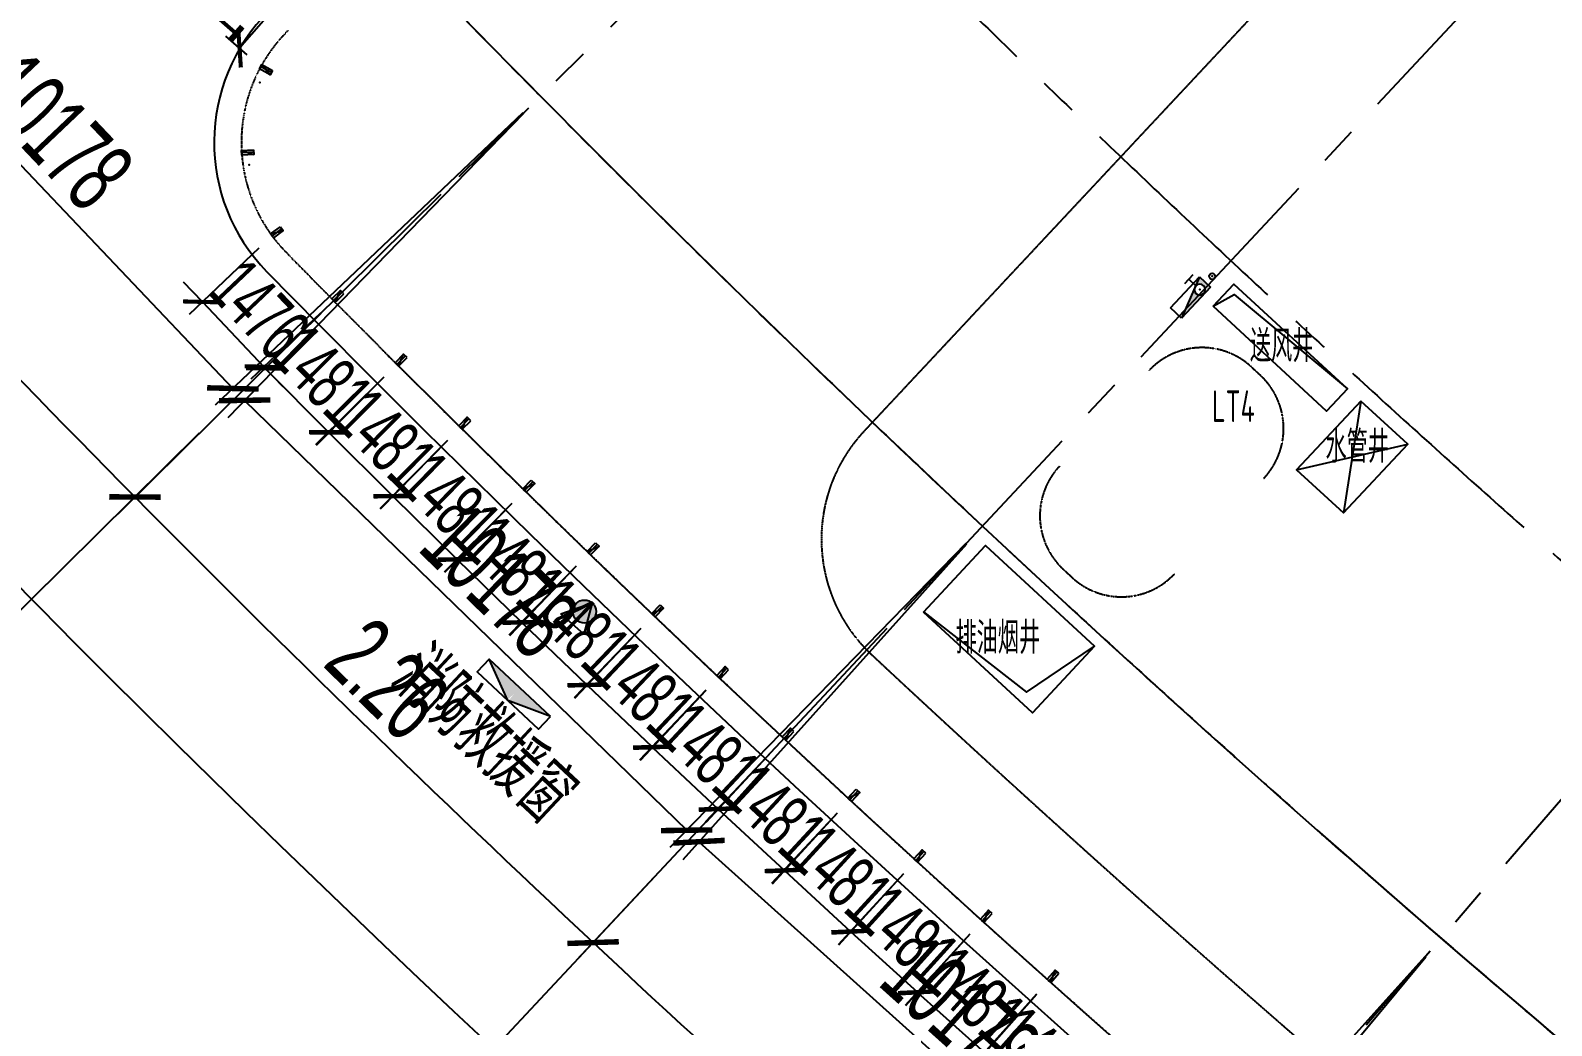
# Model space of a CAD drawing. Extents: x -668578 to 2331563, y -1202445 to 1620273.
# Drawn here: x 688247 to 713349, y 93547 to 109975 of the extents above; entities that cross this region are included whole.
import ezdxf
from ezdxf.enums import TextEntityAlignment as Align

# ---------------------------------------------------------------- set-up
doc = ezdxf.new("R2010")
doc.units = 0
for name, pattern in [('CENTER2', [28.575, 19.05, -3.175, 3.175, -3.175]), ('DASH', [0.35, 0.25, -0.1]), ('DOT2', [0.125, 0, -0.125])]:
    doc.linetypes.add(name, pattern=pattern)
doc.layers.get('0').update_dxf_attribs({"color": 8})
doc.layers.get('Defpoints').update_dxf_attribs({"color": 8})
for name, color, linetype in [('#文字', 8, 'Continuous'), ('#标注', 8, 'Continuous'), ('#轴线', 8, 'CENTER2'), ('A-AL', 8, 'Continuous'), ('A-BEAM-PLAN-C', 8, 'Continuous'), ('A-DIMS-150', 8, 'Continuous'), ('A-FLOR-OTLN', 8, 'DOT2'), ('A-WIND-FRAM', 8, 'Continuous'), ('dim', 8, 'Continuous'), ('STAIR', 8, 'Continuous'), ('外轮廓', 8, 'Continuous'), ('建-文字', 8, 'Continuous'), ('建-消防-防火分区填充', 8, 'Continuous'), ('救援窗', 8, 'Continuous'), ('水-消防-消火栓', 8, 'Continuous'), ('水-消防-消火栓-标识', 8, 'Continuous'), ('消防救援', 8, 'Continuous')]:
    doc.layers.add(name, color=color, linetype=linetype)
doc.styles.add('JHZX', font='jrs.shx', dxfattribs={"width": 0.6, "bigfont": 'jhz.shx'})
doc.styles.add('XD2008', font='xd-hzs.shx', dxfattribs={"width": 0.7, "bigfont": 'xd-hztxt.shx'})
doc.styles.add('图纸文字', font='txt.shx', dxfattribs={"width": 0.5, "bigfont": 'HZTXT.shx'})
doc.dimstyles.new('JZBZ-300', dxfattribs={"dimscale": 300, "dimtxt": 3, "dimasz": 1.5, "dimexe": 1, "dimexo": 1, "dimgap": 0.5, "dimtad": 1, "dimdec": 0, "dimdsep": 46, "dimtxsty": 'JHZX', "dimblk1": 'ARCHTICK', "dimblk2": 'ARCHTICK', "dimsah": 1, "dimcen": 0, "dimclrd": 1, "dimclre": 1, "dimclrt": 2, "dimazin": 2, "dimtfac": 1, "dimtdec": 0, "dimtix": 1, "dimtmove": 0, "dimatfit": 3, "dimfxl": 0, "dimtolj": 1, "dimlwd": -1, "dimlwe": -1, "dimarcsym": 0})
doc.dimstyles.new('JZBZ-400', dxfattribs={"dimscale": 400, "dimtxt": 3, "dimasz": 1.5, "dimexe": 1, "dimexo": 1, "dimgap": 0.5, "dimtad": 1, "dimdec": 0, "dimdsep": 46, "dimtxsty": 'JHZX', "dimblk1": 'ARCHTICK', "dimblk2": 'ARCHTICK', "dimsah": 1, "dimcen": 0, "dimclrd": 1, "dimclre": 1, "dimclrt": 2, "dimazin": 2, "dimtfac": 1, "dimtdec": 0, "dimtix": 1, "dimtmove": 0, "dimatfit": 3, "dimfxl": 0, "dimtolj": 1, "dimlwd": -1, "dimlwe": -1, "dimarcsym": 0})

# ---------------------------------------------------------------- blocks, each defined once
blk = doc.blocks.new('_ARCHTICK')
at = {"color": 0, "linetype": 'ByBlock', "const_width": 0.15}
blk.add_lwpolyline([(-0.5, -0.5), (0.5, 0.5)], dxfattribs=at)
blk = doc.blocks.new('*D2939')
at = {"layer": '#标注', "ltscale": 300, "transparency": 16777216}
for p, q in [((-1773, -1481), (-9342, -7863)), ((165914, -92056), (164727, -101884))]:
    blk.add_line(p, q, dxfattribs=at)
blk.add_arc((197092, 166179), 269610, 220.13382, 263.11563, dxfattribs=at)
at = {"layer": 'Defpoints', "color": 0, "ltscale": 300, "transparency": 16777216}
for p in [(197092, 166179), (-1467, -1224), (40380, -53208), (165962, -91659)]:
    blk.add_point(p, dxfattribs=at)
at = {"layer": '#标注', "ltscale": 300, "transparency": 16777216, "xscale": 600, "yscale": 600, "zscale": 600}
for p, rotation in [((-9036, -7605), 130.1338192809485), ((164775, -101487), 353.1156299250187)]:
    blk.add_blockref('_ARCHTICK', p, dxfattribs=dict(at, rotation=rotation))
at = {"layer": '#标注', "ltscale": 300, "transparency": 16777216, "insert": (69342, -70334), "char_height": 1200, "attachment_point": 5, "rotation": 331.6247, "style": 'JHZX'}
blk.add_mtext('\\A1;42.98°', dxfattribs=at)
blk = doc.blocks.new('*D2941')
at = {"layer": '#标注', "ltscale": 300, "transparency": 16777216}
for p, q in [((5000, -9200), (-539, -14257)), ((12073, -16646), (6738, -21918))]:
    blk.add_line(p, q, dxfattribs=at)
blk.add_arc((197092, 166179), 267210, 222.39602, 224.65822, dxfattribs=at)
at = {"layer": 'Defpoints', "color": 0, "ltscale": 300, "transparency": 16777216}
for p in [(197092, 166179), (5296, -8931), (12357, -16365), (2145, -16569)]:
    blk.add_point(p, dxfattribs=at)
at = {"layer": '#标注', "ltscale": 300, "transparency": 16777216, "xscale": 600, "yscale": 600, "zscale": 600}
for p, rotation in [((-243, -13988), 132.3960200208112), ((7022, -21637), 314.6582207606716)]:
    blk.add_blockref('_ARCHTICK', p, dxfattribs=dict(at, rotation=rotation))
at = {"layer": '#标注', "ltscale": 300, "transparency": 16777216, "insert": (3932, -17297), "char_height": 1200, "attachment_point": 5, "rotation": 313.5271, "style": 'JHZX'}
blk.add_mtext('\\A1;2.26°', dxfattribs=at)
blk = doc.blocks.new('*D2925')
at = {"layer": '#标注', "ltscale": 300, "transparency": 16777216}
for p, q in [((12073, -16646), (6738, -21918)), ((19433, -23807), (14311, -29285))]:
    blk.add_line(p, q, dxfattribs=at)
blk.add_arc((197092, 166179), 267210, 224.65822, 226.92042, dxfattribs=at)
at = {"layer": 'Defpoints', "color": 0, "ltscale": 300, "transparency": 16777216}
for p in [(197092, 166179), (12357, -16365), (19707, -23515), (9510, -24122)]:
    blk.add_point(p, dxfattribs=at)
at = {"layer": '#标注', "ltscale": 300, "transparency": 16777216, "xscale": 600, "yscale": 600, "zscale": 600}
for p, rotation in [((7022, -21637), 134.658220760671), ((14584, -28993), 316.9204201115836)]:
    blk.add_blockref('_ARCHTICK', p, dxfattribs=dict(at, rotation=rotation))
at = {"layer": '#标注', "ltscale": 300, "transparency": 16777216, "insert": (11325, -24779), "char_height": 1200, "attachment_point": 5, "rotation": 315.7893, "style": 'JHZX'}
blk.add_mtext('\\A1;2.26°', dxfattribs=at)
blk = doc.blocks.new('*D2926')
at = {"layer": '#标注', "ltscale": 300, "transparency": 16777216}
for p, q in [((19433, -23807), (14311, -29285)), ((27071, -30671), (22169, -36347))]:
    blk.add_line(p, q, dxfattribs=at)
blk.add_arc((197092, 166179), 267210, 226.92042, 229.18262, dxfattribs=at)
at = {"layer": 'Defpoints', "color": 0, "ltscale": 300, "transparency": 16777216}
for p in [(197092, 166179), (19707, -23515), (27333, -30369), (17168, -31378)]:
    blk.add_point(p, dxfattribs=at)
at = {"layer": '#标注', "ltscale": 300, "transparency": 16777216, "xscale": 600, "yscale": 600, "zscale": 600}
for p, rotation in [((14584, -28993), 136.9204201115834), ((22430, -36045), 319.182619462497)]:
    blk.add_blockref('_ARCHTICK', p, dxfattribs=dict(at, rotation=rotation))
at = {"layer": '#标注', "ltscale": 300, "transparency": 16777216, "insert": (19007, -31962), "char_height": 1200, "attachment_point": 5, "rotation": 318.0515, "style": 'JHZX'}
blk.add_mtext('\\A1;2.26°', dxfattribs=at)
blk = doc.blocks.new('*U2924')
at = {"linetype": 'ByBlock'}
blk.add_line((0, -20), (0, 0), dxfattribs=at)
blk.add_circle((0, -24), 4, dxfattribs=at)
at = {"color": 253, "linetype": 'ByBlock', "style": 'JHZX', "width": 0.75}
blk.add_attdef('AXES', text='', height=4, dxfattribs=at).set_placement((0, -24), align=Align.MIDDLE_CENTER)
blk = doc.blocks.new('*D2993')
at = {"layer": '#标注', "transparency": 16777216}
for p, q in [((-148086, 997), (-153164, -3825)), ((-152874, -3550), (-145864, -10930)), ((-141077, -6382), (-146154, -11205))]:
    blk.add_line(p, q, dxfattribs=at)
at = {"layer": 'Defpoints', "color": 0, "transparency": 16777216}
for p in [(-147796, 1273), (-140787, -6107), (-145864, -10930)]:
    blk.add_point(p, dxfattribs=at)
at = {"layer": '#标注', "transparency": 16777216, "xscale": 600, "yscale": 600, "zscale": 600}
for p, rotation in [((-152874, -3550), 133.526908208765), ((-145864, -10930), 313.526908208765)]:
    blk.add_blockref('_ARCHTICK', p, dxfattribs=dict(at, rotation=rotation))
at = {"layer": '#标注', "transparency": 16777216, "insert": (-148789, -6689), "char_height": 1200, "attachment_point": 5, "rotation": 313.5269, "style": 'JHZX'}
blk.add_mtext('\\A1;10178', dxfattribs=at)
blk = doc.blocks.new('*D3008')
at = {"layer": '#标注', "transparency": 16777216}
for p, q in [((-126177, -20315), (-130649, -25704)), ((-130393, -25397), (-122561, -31896)), ((-118344, -26815), (-122816, -32204))]:
    blk.add_line(p, q, dxfattribs=at)
at = {"layer": 'Defpoints', "color": 0, "transparency": 16777216}
for p in [(-125921, -20007), (-118089, -26507), (-122561, -31896)]:
    blk.add_point(p, dxfattribs=at)
at = {"layer": '#标注', "transparency": 16777216, "xscale": 600, "yscale": 600, "zscale": 600}
for p, rotation in [((-130393, -25397), 140.3137211148416), ((-122561, -31896), 320.3137211148417)]:
    blk.add_blockref('_ARCHTICK', p, dxfattribs=dict(at, rotation=rotation))
at = {"layer": '#标注', "transparency": 16777216, "insert": (-125966, -28031), "char_height": 1200, "attachment_point": 5, "rotation": 320.3137, "style": 'JHZX'}
blk.add_mtext('\\A1;10178', dxfattribs=at)
blk = doc.blocks.new('*D3023')
at = {"layer": '#标注', "transparency": 16777216}
for p, q in [((-133759, -13501), (-138440, -18710)), ((-138172, -18412), (-130603, -25216)), ((-126189, -20305), (-130870, -25513))]:
    blk.add_line(p, q, dxfattribs=at)
at = {"layer": 'Defpoints', "color": 0, "transparency": 16777216}
for p in [(-133491, -13204), (-125921, -20007), (-130603, -25216)]:
    blk.add_point(p, dxfattribs=at)
at = {"layer": '#标注', "transparency": 16777216, "xscale": 600, "yscale": 600, "zscale": 600}
for p, rotation in [((-138172, -18412), 138.0515178101667), ((-130603, -25216), 318.0515178101667)]:
    blk.add_blockref('_ARCHTICK', p, dxfattribs=dict(at, rotation=rotation))
at = {"layer": '#标注', "transparency": 16777216, "insert": (-133853, -21219), "char_height": 1200, "attachment_point": 5, "rotation": 318.0515, "style": 'JHZX'}
blk.add_mtext('\\A1;10178', dxfattribs=at)
blk = doc.blocks.new('*D3024')
at = {"layer": '#标注', "transparency": 16777216}
for p, q in [((-141066, -6393), (-145949, -11413)), ((-145670, -11126), (-138374, -18223)), ((-133770, -13491), (-138653, -18510))]:
    blk.add_line(p, q, dxfattribs=at)
at = {"layer": 'Defpoints', "color": 0, "transparency": 16777216}
for p in [(-140787, -6107), (-133491, -13204), (-138374, -18223)]:
    blk.add_point(p, dxfattribs=at)
at = {"layer": '#标注', "transparency": 16777216, "xscale": 600, "yscale": 600, "zscale": 600}
for p, rotation in [((-145670, -11126), 135.7893196351563), ((-138374, -18223), 315.7893196351563)]:
    blk.add_blockref('_ARCHTICK', p, dxfattribs=dict(at, rotation=rotation))
at = {"layer": '#标注', "transparency": 16777216, "insert": (-141464, -14101), "char_height": 1200, "attachment_point": 5, "rotation": 315.7893, "style": 'JHZX'}
blk.add_mtext('\\A1;10178', dxfattribs=at)
blk = doc.blocks.new('*D86')
at = {"layer": 'Defpoints', "color": 0, "ltscale": 300, "transparency": 16777216}
for p in [(692234, 106584), (693250, 105514), (692101, 104423)]:
    blk.add_point(p, dxfattribs=at)
at = {"layer": 'dim', "color": 1, "ltscale": 300, "transparency": 16777216}
for p, q in [((692017, 106378), (690868, 105287)), ((691085, 105493), (690775, 105819)), ((691085, 105493), (692101, 104423)), ((693033, 105307), (691884, 104216)), ((692101, 104423), (692411, 104096))]:
    blk.add_line(p, q, dxfattribs=at)
at = {"layer": 'dim', "color": 1, "ltscale": 300, "transparency": 16777216, "xscale": 450, "yscale": 450, "zscale": 450}
for p, rotation in [((691085, 105493), 313.5100419603779), ((692101, 104423), 133.5100419603779)]:
    blk.add_blockref('_ARCHTICK', p, dxfattribs=dict(at, rotation=rotation))
at = {"layer": 'dim', "color": 2, "ltscale": 300, "transparency": 16777216, "insert": (692028, 105371), "char_height": 900, "attachment_point": 5, "rotation": 313.51, "style": 'JHZX'}
blk.add_mtext('\\A1;1476', dxfattribs=at)
blk = doc.blocks.new('*D87')
at = {"layer": 'Defpoints', "color": 0, "ltscale": 300, "transparency": 16777216}
for p in [(693250, 105514), (694293, 104462), (693164, 103344)]:
    blk.add_point(p, dxfattribs=at)
at = {"layer": 'dim', "color": 1, "ltscale": 300, "transparency": 16777216}
for p, q in [((693037, 105303), (691908, 104184)), ((692121, 104395), (693164, 103344)), ((694079, 104251), (692950, 103132))]:
    blk.add_line(p, q, dxfattribs=at)
at = {"layer": 'dim', "color": 1, "ltscale": 300, "transparency": 16777216, "xscale": 450, "yscale": 450, "zscale": 450}
for p, rotation in [((692121, 104395), 134.730084983096), ((693164, 103344), 314.730084983096)]:
    blk.add_blockref('_ARCHTICK', p, dxfattribs=dict(at, rotation=rotation))
at = {"layer": 'dim', "color": 2, "ltscale": 300, "transparency": 16777216, "insert": (693069, 104292), "char_height": 900, "attachment_point": 5, "rotation": 314.7301, "style": 'JHZX'}
blk.add_mtext('\\A1;1481', dxfattribs=at)
blk = doc.blocks.new('*D88')
at = {"layer": 'Defpoints', "color": 0, "ltscale": 300, "transparency": 16777216}
for p in [(694293, 104462), (695343, 103418), (694223, 102291)]:
    blk.add_point(p, dxfattribs=at)
at = {"layer": 'dim', "color": 1, "ltscale": 300, "transparency": 16777216}
for p, q in [((694081, 104249), (692961, 103122)), ((693173, 103335), (694223, 102291)), ((695132, 103205), (694012, 102078))]:
    blk.add_line(p, q, dxfattribs=at)
at = {"layer": 'dim', "color": 1, "ltscale": 300, "transparency": 16777216, "xscale": 450, "yscale": 450, "zscale": 450}
for p, rotation in [((693173, 103335), 135.1877097538295), ((694223, 102291), 315.1877097538296)]:
    blk.add_blockref('_ARCHTICK', p, dxfattribs=dict(at, rotation=rotation))
at = {"layer": 'dim', "color": 2, "ltscale": 300, "transparency": 16777216, "insert": (694121, 103238), "char_height": 900, "attachment_point": 5, "rotation": 315.1877, "style": 'JHZX'}
blk.add_mtext('\\A1;1481', dxfattribs=at)
blk = doc.blocks.new('*D89')
at = {"layer": 'Defpoints', "color": 0, "ltscale": 300, "transparency": 16777216}
for p in [(695342, 103417), (696399, 102379), (695285, 101246)]:
    blk.add_point(p, dxfattribs=at)
at = {"layer": 'dim', "color": 1, "ltscale": 300, "transparency": 16777216}
for p, q in [((695132, 103203), (694019, 102070)), ((694229, 102284), (695285, 101246)), ((696189, 102165), (695075, 101032))]:
    blk.add_line(p, q, dxfattribs=at)
at = {"layer": 'dim', "color": 1, "ltscale": 300, "transparency": 16777216, "xscale": 450, "yscale": 450, "zscale": 450}
for p, rotation in [((694229, 102284), 135.5108440344058), ((695285, 101246), 315.5108440344058)]:
    blk.add_blockref('_ARCHTICK', p, dxfattribs=dict(at, rotation=rotation))
at = {"layer": 'dim', "color": 2, "ltscale": 300, "transparency": 16777216, "insert": (695178, 102193), "char_height": 900, "attachment_point": 5, "rotation": 315.5108, "style": 'JHZX'}
blk.add_mtext('\\A1;1481', dxfattribs=at)
blk = doc.blocks.new('*D90')
at = {"layer": 'Defpoints', "color": 0, "ltscale": 300, "transparency": 16777216}
for p in [(696398, 102379), (697461, 101347), (696353, 100207)]:
    blk.add_point(p, dxfattribs=at)
at = {"layer": 'dim', "color": 1, "ltscale": 300, "transparency": 16777216}
for p, q in [((696189, 102163), (695082, 101024)), ((695291, 101239), (696353, 100207)), ((697252, 101131), (696144, 99992))]:
    blk.add_line(p, q, dxfattribs=at)
at = {"layer": 'dim', "color": 1, "ltscale": 300, "transparency": 16777216, "xscale": 450, "yscale": 450, "zscale": 450}
for p, rotation in [((695291, 101239), 135.8339783149873), ((696353, 100207), 315.8339783149872)]:
    blk.add_blockref('_ARCHTICK', p, dxfattribs=dict(at, rotation=rotation))
at = {"layer": 'dim', "color": 2, "ltscale": 300, "transparency": 16777216, "insert": (696240, 101153), "char_height": 900, "attachment_point": 5, "rotation": 315.834, "style": 'JHZX'}
blk.add_mtext('\\A1;1481', dxfattribs=at)
blk = doc.blocks.new('*D91')
at = {"layer": 'Defpoints', "color": 0, "ltscale": 300, "transparency": 16777216}
for p in [(697460, 101346), (698528, 100320), (697427, 99174)]:
    blk.add_point(p, dxfattribs=at)
at = {"layer": 'dim', "color": 1, "ltscale": 300, "transparency": 16777216}
for p, q in [((697252, 101130), (696151, 99983)), ((696359, 100200), (697427, 99174)), ((698320, 100104), (697219, 98957))]:
    blk.add_line(p, q, dxfattribs=at)
at = {"layer": 'dim', "color": 1, "ltscale": 300, "transparency": 16777216, "xscale": 450, "yscale": 450, "zscale": 450}
for p, rotation in [((696359, 100200), 136.1571125955683), ((697427, 99174), 316.1571125955684)]:
    blk.add_blockref('_ARCHTICK', p, dxfattribs=dict(at, rotation=rotation))
at = {"layer": 'dim', "color": 2, "ltscale": 300, "transparency": 16777216, "insert": (697309, 100120), "char_height": 900, "attachment_point": 5, "rotation": 316.1571, "style": 'JHZX'}
blk.add_mtext('\\A1;1481', dxfattribs=at)
blk = doc.blocks.new('*D92')
at = {"layer": 'Defpoints', "color": 0, "ltscale": 300, "transparency": 16777216}
for p in [(698527, 100319), (699601, 99299), (698507, 98147)]:
    blk.add_point(p, dxfattribs=at)
at = {"layer": 'dim', "color": 1, "ltscale": 300, "transparency": 16777216}
for p, q in [((698320, 100102), (697226, 98949)), ((697433, 99167), (698507, 98147)), ((699394, 99082), (698300, 97929))]:
    blk.add_line(p, q, dxfattribs=at)
at = {"layer": 'dim', "color": 1, "ltscale": 300, "transparency": 16777216, "xscale": 450, "yscale": 450, "zscale": 450}
for p, rotation in [((697433, 99167), 136.4802468761471), ((698507, 98147), 316.4802468761471)]:
    blk.add_blockref('_ARCHTICK', p, dxfattribs=dict(at, rotation=rotation))
at = {"layer": 'dim', "color": 2, "ltscale": 300, "transparency": 16777216, "insert": (698383, 99092), "char_height": 900, "attachment_point": 5, "rotation": 316.4802, "style": 'JHZX'}
blk.add_mtext('\\A1;1481', dxfattribs=at)
blk = doc.blocks.new('*D93')
at = {"layer": 'Defpoints', "color": 0, "ltscale": 300, "transparency": 16777216}
for p in [(699600, 99299), (700680, 98285), (699592, 97126)]:
    blk.add_point(p, dxfattribs=at)
at = {"layer": 'dim', "color": 1, "ltscale": 300, "transparency": 16777216}
for p, q in [((699395, 99080), (698307, 97921)), ((698512, 98140), (699592, 97126)), ((700475, 98066), (699387, 96908))]:
    blk.add_line(p, q, dxfattribs=at)
at = {"layer": 'dim', "color": 1, "ltscale": 300, "transparency": 16777216, "xscale": 450, "yscale": 450, "zscale": 450}
for p, rotation in [((698512, 98140), 136.8033811567255), ((699592, 97126), 316.8033811567255)]:
    blk.add_blockref('_ARCHTICK', p, dxfattribs=dict(at, rotation=rotation))
at = {"layer": 'dim', "color": 2, "ltscale": 300, "transparency": 16777216, "insert": (699463, 98071), "char_height": 900, "attachment_point": 5, "rotation": 316.8034, "style": 'JHZX'}
blk.add_mtext('\\A1;1481', dxfattribs=at)
blk = doc.blocks.new('*D94')
at = {"layer": 'Defpoints', "color": 0, "ltscale": 300, "transparency": 16777216}
for p in [(700679, 98284), (701765, 97276), (700683, 96112)]:
    blk.add_point(p, dxfattribs=at)
at = {"layer": 'dim', "color": 1, "ltscale": 300, "transparency": 16777216}
for p, q in [((700475, 98064), (699394, 96900)), ((699598, 97119), (700683, 96112)), ((701560, 97056), (700479, 95892))]:
    blk.add_line(p, q, dxfattribs=at)
at = {"layer": 'dim', "color": 1, "ltscale": 300, "transparency": 16777216, "xscale": 450, "yscale": 450, "zscale": 450}
for p, rotation in [((699598, 97119), 137.1265154373021), ((700683, 96112), 317.1265154373021)]:
    blk.add_blockref('_ARCHTICK', p, dxfattribs=dict(at, rotation=rotation))
at = {"layer": 'dim', "color": 2, "ltscale": 300, "transparency": 16777216, "insert": (700549, 97055), "char_height": 900, "attachment_point": 5, "rotation": 317.1265, "style": 'JHZX'}
blk.add_mtext('\\A1;1481', dxfattribs=at)
blk = doc.blocks.new('*D95')
at = {"layer": 'Defpoints', "color": 0, "ltscale": 300, "transparency": 16777216}
for p in [(701764, 97275), (702855, 96274), (701780, 95103)]:
    blk.add_point(p, dxfattribs=at)
at = {"layer": 'dim', "color": 1, "ltscale": 300, "transparency": 16777216}
for p, q in [((701561, 97054), (700486, 95884)), ((700689, 96105), (701780, 95103)), ((702652, 96053), (701577, 94882))]:
    blk.add_line(p, q, dxfattribs=at)
at = {"layer": 'dim', "color": 1, "ltscale": 300, "transparency": 16777216, "xscale": 450, "yscale": 450, "zscale": 450}
for p, rotation in [((700689, 96105), 137.4496497178804), ((701780, 95103), 317.4496497178804)]:
    blk.add_blockref('_ARCHTICK', p, dxfattribs=dict(at, rotation=rotation))
at = {"layer": 'dim', "color": 2, "ltscale": 300, "transparency": 16777216, "insert": (701640, 96046), "char_height": 900, "attachment_point": 5, "rotation": 317.4496, "style": 'JHZX'}
blk.add_mtext('\\A1;1481', dxfattribs=at)
blk = doc.blocks.new('*D96')
at = {"layer": 'Defpoints', "color": 0, "ltscale": 300, "transparency": 16777216}
for p in [(702854, 96273), (703951, 95278), (702883, 94101)]:
    blk.add_point(p, dxfattribs=at)
at = {"layer": 'dim', "color": 1, "ltscale": 300, "transparency": 16777216}
for p, q in [((702652, 96051), (701584, 94874)), ((701786, 95096), (702883, 94101)), ((703749, 95055), (702681, 93879))]:
    blk.add_line(p, q, dxfattribs=at)
at = {"layer": 'dim', "color": 1, "ltscale": 300, "transparency": 16777216, "xscale": 450, "yscale": 450, "zscale": 450}
for p, rotation in [((701786, 95096), 137.7727839984613), ((702883, 94101), 317.7727839984613)]:
    blk.add_blockref('_ARCHTICK', p, dxfattribs=dict(at, rotation=rotation))
at = {"layer": 'dim', "color": 2, "ltscale": 300, "transparency": 16777216, "insert": (702737, 95043), "char_height": 900, "attachment_point": 5, "rotation": 317.7728, "style": 'JHZX'}
blk.add_mtext('\\A1;1481', dxfattribs=at)
blk = doc.blocks.new('*D97')
at = {"layer": 'Defpoints', "color": 0, "ltscale": 300, "transparency": 16777216}
for p in [(703950, 95277), (705052, 94288), (703991, 93105)]:
    blk.add_point(p, dxfattribs=at)
at = {"layer": 'dim', "color": 1, "ltscale": 300, "transparency": 16777216}
for p, q in [((703749, 95054), (702688, 93871)), ((702888, 94094), (703991, 93105)), ((704852, 94064), (703790, 92882))]:
    blk.add_line(p, q, dxfattribs=at)
at = {"layer": 'dim', "color": 1, "ltscale": 300, "transparency": 16777216, "xscale": 450, "yscale": 450, "zscale": 450}
for p, rotation in [((702888, 94094), 138.0959182790394), ((703991, 93105), 318.0959182790393)]:
    blk.add_blockref('_ARCHTICK', p, dxfattribs=dict(at, rotation=rotation))
at = {"layer": 'dim', "color": 2, "ltscale": 300, "transparency": 16777216, "insert": (703840, 94046), "char_height": 900, "attachment_point": 5, "rotation": 318.0959, "style": 'JHZX'}
blk.add_mtext('\\A1;1481', dxfattribs=at)
blk = doc.blocks.new('*D98')
at = {"layer": 'Defpoints', "color": 0, "ltscale": 300, "transparency": 16777216}
for p in [(705051, 94287), (706159, 93304), (705105, 92115)]:
    blk.add_point(p, dxfattribs=at)
at = {"layer": 'dim', "color": 1, "ltscale": 300, "transparency": 16777216}
for p, q in [((704852, 94062), (703797, 92874)), ((703997, 93098), (705105, 92115)), ((705960, 93079), (704905, 91891))]:
    blk.add_line(p, q, dxfattribs=at)
at = {"layer": 'dim', "color": 1, "ltscale": 300, "transparency": 16777216, "xscale": 450, "yscale": 450, "zscale": 450}
for p, rotation in [((703997, 93098), 138.4190525596181), ((705105, 92115), 318.419052559618)]:
    blk.add_blockref('_ARCHTICK', p, dxfattribs=dict(at, rotation=rotation))
at = {"layer": 'dim', "color": 2, "ltscale": 300, "transparency": 16777216, "insert": (704949, 93056), "char_height": 900, "attachment_point": 5, "rotation": 318.4191, "style": 'JHZX'}
blk.add_mtext('\\A1;1481', dxfattribs=at)
blk = doc.blocks.new('*D349')
at = {"layer": 'Defpoints', "color": 0, "ltscale": 300, "transparency": 16777216}
for p in [(693015, 110483), (691698, 109681), (692048, 109375)]:
    blk.add_point(p, dxfattribs=at)
at = {"layer": 'dim', "color": 1, "ltscale": 300, "transparency": 16777216}
for p, q in [((692789, 110681), (692439, 110987)), ((692665, 110789), (691698, 109681)), ((691822, 109572), (691472, 109878))]:
    blk.add_line(p, q, dxfattribs=at)
at = {"layer": 'dim', "color": 1, "ltscale": 300, "transparency": 16777216, "xscale": 450, "yscale": 450, "zscale": 450}
for p, rotation in [((692665, 110789), 48.89042434695197), ((691698, 109681), 228.890424346952)]:
    blk.add_blockref('_ARCHTICK', p, dxfattribs=dict(at, rotation=rotation))
at = {"layer": 'dim', "color": 2, "ltscale": 300, "transparency": 16777216, "insert": (691729, 110630), "char_height": 900, "attachment_point": 5, "rotation": 48.8904, "style": 'JHZX'}
blk.add_mtext('\\A1;1471', dxfattribs=at)
blk = doc.blocks.new('A$C6e55dde9')
at = {"layer": '救援窗'}
h = blk.add_hatch(color=256, dxfattribs=at)
edge = h.paths.add_edge_path()
edge.add_arc((-839, -143), 839, 350.4779, 360)
edge.add_arc((839, -143), 839, 180, 189.5221)
edge.add_line((12, -282), (693, 0))
edge.add_line((693, 0), (-693, 0))
edge.add_line((-693, 0), (-12, -282))
edge = h.paths.add_edge_path()
edge.add_line((-12, -282), (0, -287))
edge.add_line((0, -287), (12, -282))
edge.add_arc((839, -143), 839, 180, 189.5221, ccw=False)
edge.add_arc((-839, -143), 839, -9.5221, 0, ccw=False)
blk.add_lwpolyline([(693, 0), (-693, 0), (-693, -287), (693, -287)], close=True, dxfattribs=at)
blk.add_lwpolyline([(693, 0), (0, -287), (-693, 0)], dxfattribs=at)
blk = doc.blocks.new('A$Cf5e5299f')
at = {"layer": '#标注', "ltscale": 300}
blk.add_blockref('A$C6e55dde9', (0, 0), dxfattribs=at)
at = {"layer": '#文字', "style": '图纸文字', "width": 0.7}
blk.add_text('消防救援窗', height=1000, dxfattribs=at).set_placement((-1646, -1458))
blk = doc.blocks.new('消火栓箱-111')
blk.add_hatch(color=256).paths.add_polyline_path([(-200, -54), (-200, -60, -0.414214), (-110, -150, -1), (-290, -150, -0.414214), (-200, -60), (-200, -54), (-350, 0), (-350, -250), (350, -250)])
for p, q in [((350, 0), (-350, 0)), ((-350, 0), (350, -250)), ((-350, 0), (-350, -250)), ((-300, 100), (-100, 100)), ((-200, -60), (-200, 100)), ((350, -250), (350, 0)), ((-350, -250), (350, -250))]:
    blk.add_line(p, q)
blk.add_circle((-200, -150), 90)
blk.add_point((-200, -150))
at = {"layer": '水-消防-消火栓'}
blk.add_arc((-350, 0), 700, 359.9687, 0, dxfattribs=at)
blk = doc.blocks.new('立管-R75-1')
at = {"linetype": 'Continuous'}
blk.add_circle((0, 0), 75, dxfattribs=at)
blk.add_point((0, 0), dxfattribs=at)
blk = doc.blocks.new('幕墙分隔')
for p, q in [((-40, -100), (40, 100)), ((0, 100), (0, -100))]:
    blk.add_line(p, q)
blk.add_lwpolyline([(-40, 100), (40, 100), (40, -100), (-40, -100)], close=True)
blk = doc.blocks.new('A$C1BDD5639')
at = {"layer": '消防救援', "linetype": 'ByBlock'}
h = blk.add_hatch(color=256, dxfattribs=at)
h.dxf.hatch_style = 1
edge = h.paths.add_edge_path()
edge.add_arc((-283, 16), 191, 0, 360)
for p, q in [((-475, 16), (0, 254)), ((0, 254), (0, -254)), ((0, -254), (-475, 16))]:
    blk.add_line(p, q, dxfattribs=at)
blk.add_circle((-283, 16), 191, dxfattribs=at)
blk = doc.blocks.new('A$C47405904')
at = {"layer": 'A-AL'}
blk.add_lwpolyline([(-89278, 9481, -0.031021), (-108755, 27069, 0.415715), (-113080, 27106), (-145267, -4699, 0.412976), (-145302, -9004, 0.149442), (-10240, -82596, 0.358696), (-6809, -80780)], format="xyb", dxfattribs=at)
at = {"layer": 'A-BEAM-PLAN-C', "linetype": 'Continuous'}
for points in [[(-129686, -9574), (-129345, -9209), (-127471, -10938), (-127815, -11306)], [(-127250, -11141), (-128310, -12275), (-127534, -12982), (-126472, -11847)], [(-134469, -14621), (-133445, -13521), (-131646, -15184), (-132670, -16284)]]:
    blk.add_lwpolyline(points, close=True, dxfattribs=at)
at = {"layer": 'A-DIMS-150'}
for p, q in [((-127250, -11141), (-127534, -12982)), ((-128310, -12275), (-126472, -11847))]:
    blk.add_line(p, q, dxfattribs=at)
for points in [[(-129686, -9574), (-129343, -9381), (-127471, -10938)], [(-134467, -14619), (-132766, -15946), (-131646, -15184)]]:
    blk.add_lwpolyline(points, dxfattribs=at)
at = {"layer": 'A-FLOR-OTLN'}
for centre, radius, start, end in [((-143123, -6869), 2600, 134.6582, 224.4158), ((42590, 175095), 262600, 224.41582, 258.41493)]:
    blk.add_arc(centre, radius, start, end, dxfattribs=at)
at = {"layer": 'A-WIND-FRAM'}
for p in [(-145403, -5619), (-145717, -7042), (-145217, -8410), (-143157, -10531), (-142107, -11576), (-141051, -12615), (-139990, -13647), (-138922, -14674), (-137849, -15695), (-135685, -17718), (-134595, -18721), (-133499, -19717), (-132397, -20707)]:
    blk.add_point(p, dxfattribs=at)
at = {"layer": 'STAIR', "color": 9, "linetype": 'DASH'}
for p, q in [((-129051, -10579), (-128905, -10715)), ((-132166, -13909), (-132020, -14046))]:
    blk.add_line(p, q, dxfattribs=at)
for points in [[(-130747, -10636, -0.414214), (-129051, -10579)], [(-128848, -12411, 0.414214), (-128905, -10715)], [(-132223, -12213, 0.414214), (-132166, -13909)], [(-130324, -13989, -0.414214), (-132020, -14046)]]:
    blk.add_lwpolyline(points, format="xyb", dxfattribs=at)
at = {"layer": '外轮廓', "color": 3, "linetype": 'DASH', "ltscale": 5}
blk.add_lwpolyline([(-109158, 16478), (-135454, -11643, 0.41242), (-135330, -15318, 0.140163), (-7770, -80593, 0.412914), (-4719, -78556), (3836, -36160, 0.415851), (1787, -33095, -0.057061), (-44213, -18484, 0.041227), (-47955, -17165, 0.051572), (-52855, -16406), (-54407, -16327, -0.116659), (-64974, -13255, -0.058192), (-105484, 16602, 0.414617), (-109158, 16478)], format="xyb", close=True, dxfattribs=at)
at = {"layer": '建-消防-防火分区填充'}
for p in [(-145419, -5881), (-145596, -7236), (-143288, -10400), (-142370, -11315), (-141448, -12226), (-140521, -13132), (-139590, -14033), (-138654, -14930), (-137714, -15822), (-135821, -17593), (-134868, -18471), (-133910, -19344), (-132949, -20213), (-131983, -21077)]:
    blk.add_point(p, dxfattribs=at)
at = {"layer": 'A-WIND-FRAM'}
for p, rotation in [((-145315, -5667), 241.2723899421539), ((-145618, -7035), 273.8145286807653), ((-145136, -8351), 306.3566674201232), ((-140981, -12542), 315.6500846211362), ((-139920, -13576), 315.9359251264536), ((-138853, -14602), 316.2665807323114), ((-135617, -17645), 317.2436007503446)]:
    blk.add_blockref('幕墙分隔', p, dxfattribs=dict(at, rotation=rotation))
at = {"layer": 'A-WIND-FRAM', "xscale": -1}
for p, rotation in [((-144130, -9410), 314.6582207606497), ((-143088, -10462), 315.0335885101033), ((-142038, -11505), 315.3642441159611), ((-137780, -15622), 316.5972363383306), ((-136702, -16637), 316.883076843648), ((-134527, -18647), 317.5742563563639), ((-133432, -19643), 317.9049119622217), ((-132330, -20632), 318.1907524675391)]:
    blk.add_blockref('幕墙分隔', p, dxfattribs=dict(at, rotation=rotation))
at = {"layer": '水-消防-消火栓', "xscale": -1, "rotation": 46.92042011161089}
blk.add_blockref('消火栓箱-111', (-130154, -9342), dxfattribs=at)
at = {"layer": '水-消防-消火栓-标识', "xscale": 0.6666666665114466, "yscale": 0.6666666665114466, "zscale": 0.6666666665114466, "rotation": 134.6116665740206}
blk.add_blockref('立管-R75-1', (-129703, -9079), dxfattribs=at)
at = {"layer": '消防救援', "linetype": 'ByBlock', "rotation": 228.6119394545161}
blk.add_blockref('A$C1BDD5639', (-140261, -14816), dxfattribs=at)
at = {"layer": '建-文字', "style": 'XD2008', "width": 0.7}
for s, p in [('送风井', (-129081, -10491)), ('LT4', (-129707, -11485)), ('水管井', (-127833, -12155)), ('排油烟井', (-133939, -15309))]:
    blk.add_text(s, height=525, dxfattribs=at).set_placement(p)
blk = doc.blocks.new('A$Caccc0cd0')
at = {"layer": '#标注'}
for p1, p2, picture, middle in [((-147796.3, 1272.8), (-140786.8, -6106.7), '*D2993', (-148788.9, -6688.8)), ((-140786.8, -6106.7), (-133491.3, -13203.9), '*D3024', (-141464.3, -14101.4)), ((-133491.3, -13203.9), (-125921.5, -20007.5), '*D3023', (-133852.8, -21219)), ((-125921.5, -20007.5), (-118089, -26507), '*D3008', (-125966.2, -28030.6))]:
    dim = blk.add_aligned_dim(p1=p1, p2=p2, distance=-7002.8, dimstyle='JZBZ-400', override={"dimclrd": 256, "dimclre": 256, "dimclrt": 256}, dxfattribs=at)
    dim.commit()
    dim.dimension.update_dxf_attribs({"geometry": picture, "text_midpoint": middle})
blk = doc.blocks.new('DSGDFG')
at = {"layer": '#标注', "ltscale": 300}
blk.add_arc((197092.2, 166179.2), 257800, 220.136073, 263.11563, dxfattribs=at)
at = {"layer": '#轴线', "ltscale": 200}
for p, q in [((62298.5, 32984.1), (12368.2, -16353.9)), ((19724.4, -23495.6), (67661.1, 27767.3)), ((73225.4, 22766.2), (27342.7, -30356.8))]:
    blk.add_line(p, q, dxfattribs=at)
for radius in [220600, 228400, 236200, 244000, 251800, 257800]:
    blk.add_arc((197092.2, 166179.2), radius, 218.438892, 265.140584, dxfattribs=at)
at = {"layer": '#标注', "ltscale": 300}
blk.add_blockref('A$Caccc0cd0', (154502.6, -8915.6), dxfattribs=at)
at = {"layer": '#标注', "linetype": 'ByBlock'}
for p, xscale, yscale, rotation, values in [((8086.2, -20579.2), 400.0000000000001, 400.0000000000001, 314.6881851327551, {'AXES': 'S3'}), ((15605, -27893.8), 400, 400, 316.9502670627796, {'AXES': 'S4'})]:
    blk.add_blockref('*U2924', p, dxfattribs=dict(at, xscale=xscale, yscale=yscale, rotation=rotation)).add_auto_attribs(values)
at = {"layer": '#标注', "ltscale": 300}
for base, p1, p2, picture, middle in [((40379.7, -53208.3), (-1467, -1223.5), (165961.7, -91658.5), '*D2939', (69341.6, -70334.5)), ((2145, -16569), (5295.6, -8930.7), (12357.1, -16365), '*D2941', (3931.8, -17297)), ((9510.5, -24121.7), (12357.1, -16365), (19706.6, -23514.7), '*D2925', (11324.6, -24778.5)), ((17168.3, -31377.7), (19706.6, -23514.7), (27332.5, -30368.7), '*D2926', (19007, -31962.4))]:
    dim = blk.add_angular_dim_3p(base=base, center=(197092.1, 166179.2), p1=p1, p2=p2, dimstyle='JZBZ-400', override={"dimclrd": 256, "dimclre": 256, "dimclrt": 256}, dxfattribs=at)
    dim.commit()
    dim.dimension.update_dxf_attribs({"geometry": picture, "text_midpoint": middle})
blk = doc.blocks.new('HGDTRET')
at = {"layer": 'dim', "ltscale": 300}
blk.add_arc((880041, 290089.1), 262600, 224.98133, 258.268049, dxfattribs=at)
for p1, p2, distance, picture, middle in [((693015.5, 110483.3), (692048.4, 109375.1), -465.4, '*D349', (691729.2, 110629.7)), ((692234.5, 106584.1), (693250.5, 105513.9), -1584.7, '*D86', (692028.3, 105371)), ((693250.5, 105513.9), (694292.5, 104462), -1589.1, '*D87', (693068.8, 104291.8)), ((694292.5, 104462), (695343.3, 103418), -1589.1, '*D88', (694120.8, 103238.3)), ((695342.3, 103417.4), (696399, 102379.4), -1589.1, '*D89', (695177.5, 102192.8)), ((696398.1, 102378.7), (697460.6, 101346.7), -1589.1, '*D90', (696240.2, 101153.2)), ((697459.6, 101346), (698527.9, 100320), -1589.1, '*D91', (697308.6, 100119.6)), ((698527, 100319.3), (699601.1, 99299.3), -1589.1, '*D92', (698382.9, 99092)), ((699600.1, 99298.6), (700679.9, 98284.7), -1589.1, '*D93', (699463, 98070.6)), ((700679, 98284), (701764.5, 97276.2), -1589.1, '*D94', (700548.8, 97055.2)), ((701763.6, 97275.5), (702854.8, 96273.8), -1589.1, '*D95', (701640.3, 96046)), ((702853.8, 96273.1), (703950.6, 95277.6), -1589.1, '*D96', (702737.5, 95043)), ((703949.7, 95276.9), (705052.1, 94287.6), -1589.1, '*D97', (703840.3, 94046.1)), ((705051.2, 94286.9), (706159.2, 93303.8), -1589.1, '*D98', (704948.7, 93055.5))]:
    dim = blk.add_aligned_dim(p1=p1, p2=p2, distance=distance, dimstyle='JZBZ-300', dxfattribs=at)
    dim.commit()
    dim.dimension.update_dxf_attribs({"geometry": picture, "text_midpoint": middle})

msp = doc.modelspace()

# ---------------------------------------------------------------- block references
at = {"layer": '#标注'}
for name, p in [('HGDTRET', (0, 0)), ('DSGDFG', (682948.9, 123910))]:
    msp.add_blockref(name, p, dxfattribs=at)
at = {"layer": '#标注', "ltscale": 300, "rotation": 316.9204201115841}
msp.add_blockref('A$Cf5e5299f', (696323, 99125.2), dxfattribs=at)
at = {"layer": 'dim', "ltscale": 300}
msp.add_blockref('A$C47405904', (837451.5, 114994.4), dxfattribs=at)

doc.saveas('drawing.dxf')
